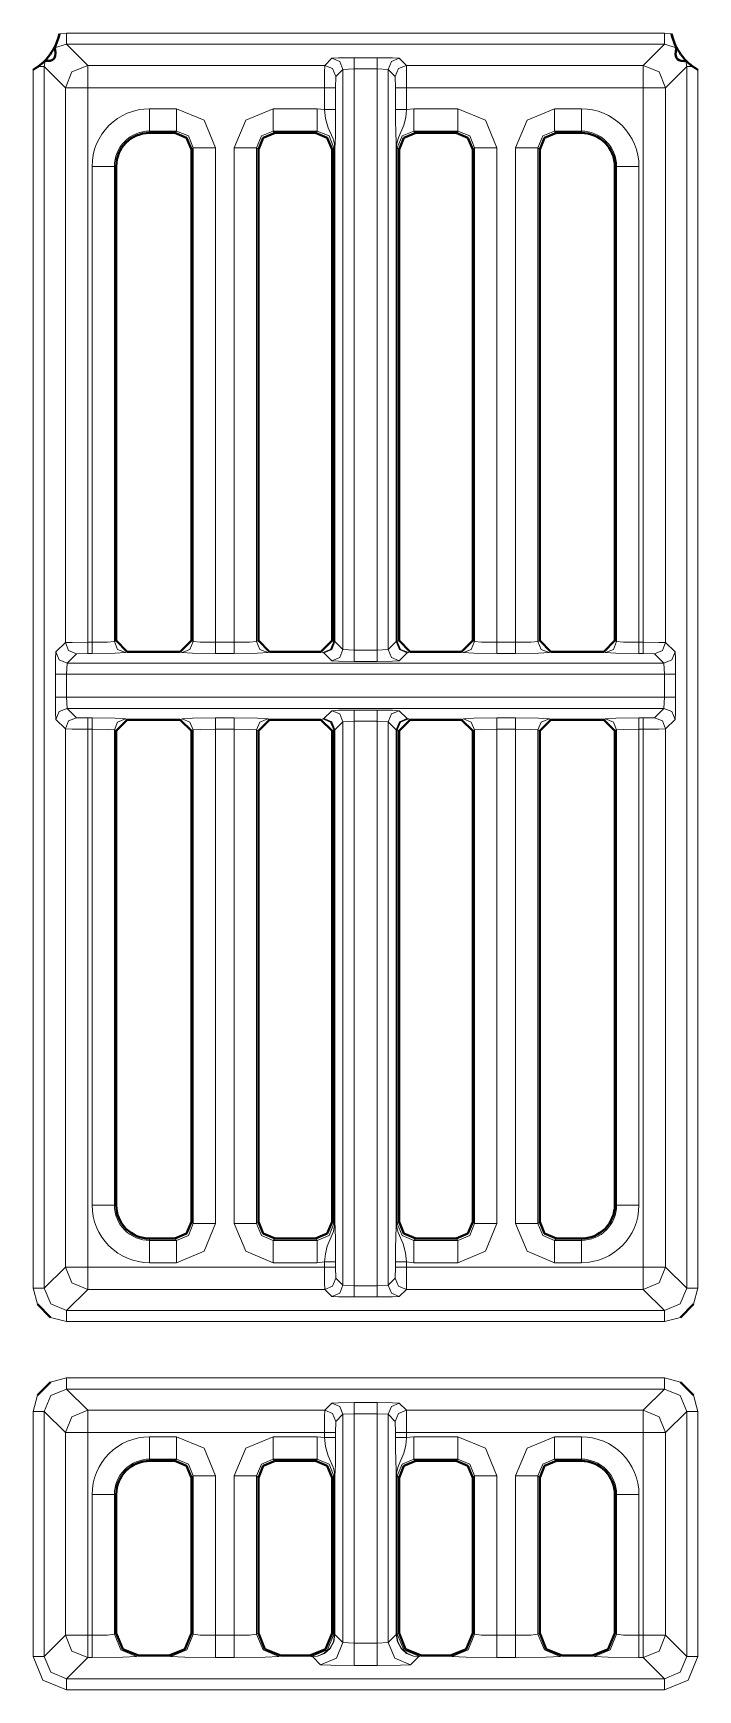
# Model space of a CAD drawing. Header units: millimetres. Extents: x 0 to 2941, y -405 to 1422.
# Drawn here: x 484.1 to 513.9, y 1128.5 to 1202.7 of the extents above; entities that cross this region are included whole.
import ezdxf

# ---------------------------------------------------------------- set-up
doc = ezdxf.new("R2010")
doc.units = ezdxf.units.MM
doc.layers.add('FINE', color=9, linetype='Continuous')
doc.layers.add('OUTLINE', color=7, linetype='Continuous')

msp = doc.modelspace()

# ---------------------------------------------------------------- linework, layer by layer
at = {"layer": 'FINE', "lineweight": 9}
for p, q in [((485.256, 1202.642), (485.579, 1202.678)), ((485.579, 1202.678), (512.354, 1202.678)), ((512.354, 1202.678), (512.677, 1202.642)), ((485.579, 1202.178), (485.04, 1202.02)), ((512.354, 1202.178), (485.579, 1202.178)), ((485.579, 1202.178), (486.523, 1201.234)), ((511.41, 1201.234), (512.354, 1202.178)), ((512.893, 1202.02), (512.354, 1202.178)), ((484.613, 1201.433), (484.579, 1201.178)), ((485.523, 1200.234), (484.579, 1201.178)), ((497.957, 1201.049), (497.642, 1200.734)), ((498.457, 1201.075), (497.957, 1201.049)), ((498.457, 1201.575), (499.483, 1201.575)), ((498.457, 1201.075), (498.457, 1175.032)), ((499.483, 1201.075), (498.457, 1201.075)), ((499.483, 1175.032), (499.483, 1201.075)), ((499.982, 1201.049), (499.483, 1201.075)), ((499.982, 1201.049), (499.982, 1175.058)), ((500.298, 1200.734), (499.982, 1201.049)), ((500.482, 1201.549), (500.797, 1201.234)), ((500.797, 1201.234), (511.41, 1201.234)), ((513.354, 1201.178), (513.321, 1201.433)), ((513.853, 1201.033), (513.853, 1146.453)), ((485.523, 1175.373), (485.523, 1200.234)), ((497.642, 1200.734), (497.629, 1200.234)), ((497.629, 1200.234), (497.629, 1199.258)), ((500.31, 1200.234), (500.298, 1200.734)), ((500.31, 1199.258), (500.31, 1200.234)), ((500.81, 1200.234), (500.81, 1199.258)), ((512.41, 1200.234), (512.41, 1175.373)), ((489.299, 1199.288), (490.502, 1199.288)), ((494.837, 1199.288), (496.802, 1199.288)), ((496.802, 1199.288), (497.129, 1199.258)), ((500.81, 1199.258), (501.137, 1199.288)), ((501.137, 1199.288), (503.102, 1199.288)), ((507.437, 1199.288), (508.635, 1199.288)), ((489.299, 1198.29), (489.299, 1198.208)), ((490.502, 1198.29), (489.299, 1198.29)), ((490.421, 1198.208), (490.502, 1198.29)), ((494.837, 1198.29), (494.919, 1198.208)), ((508.635, 1198.29), (507.437, 1198.29)), ((507.437, 1198.29), (507.519, 1198.208)), ((508.635, 1198.208), (508.635, 1198.29)), ((491.251, 1197.541), (491.17, 1197.459)), ((491.251, 1175.423), (491.251, 1197.541)), ((492.25, 1197.541), (492.25, 1175.386)), ((494.17, 1197.459), (494.088, 1197.541)), ((497.551, 1197.541), (497.47, 1197.459)), ((497.551, 1175.423), (497.551, 1197.541)), ((497.583, 1175.415), (497.583, 1197.541)), ((497.6, 1197.541), (497.6, 1175.415)), ((500.34, 1175.415), (500.34, 1197.541)), ((500.47, 1197.459), (500.388, 1197.541)), ((503.851, 1197.541), (503.77, 1197.459)), ((503.851, 1175.423), (503.851, 1197.541)), ((504.85, 1197.541), (504.85, 1175.386)), ((505.69, 1175.386), (505.69, 1197.541)), ((506.77, 1197.459), (506.688, 1197.541)), ((487.717, 1196.709), (487.717, 1175.423)), ((487.799, 1196.709), (487.717, 1196.709)), ((510.216, 1196.709), (510.135, 1196.709)), ((510.216, 1175.423), (510.216, 1196.709)), ((485.103, 1174.953), (485.523, 1175.373)), ((487.717, 1175.423), (487.799, 1175.464)), ((491.17, 1175.464), (491.251, 1175.423)), ((497.47, 1175.464), (497.551, 1175.423)), ((497.551, 1175.423), (497.583, 1175.415)), ((497.957, 1175.058), (498.457, 1175.032)), ((498.457, 1175.032), (499.483, 1175.032)), ((499.483, 1175.032), (499.982, 1175.058)), ((499.982, 1175.058), (500.34, 1175.415)), ((503.77, 1175.464), (503.851, 1175.423)), ((504.85, 1175.386), (505.69, 1175.386)), ((510.135, 1175.464), (510.216, 1175.423)), ((512.41, 1175.373), (512.83, 1174.953)), ((485.603, 1174.453), (485.578, 1173.953)), ((486.523, 1174.886), (486.023, 1174.873)), ((486.719, 1174.886), (486.523, 1174.886)), ((488.298, 1174.964), (488.216, 1174.923)), ((490.752, 1174.923), (490.67, 1174.964)), ((493.09, 1174.886), (492.25, 1174.886)), ((494.67, 1174.964), (494.588, 1174.923)), ((497.052, 1174.923), (496.97, 1174.964)), ((497.1, 1174.915), (497.052, 1174.923)), ((497.457, 1174.558), (497.1, 1174.915)), ((499.483, 1174.532), (498.457, 1174.532)), ((500.839, 1174.915), (500.482, 1174.558)), ((500.888, 1174.923), (500.839, 1174.915)), ((500.97, 1174.964), (500.888, 1174.923)), ((503.352, 1174.923), (503.27, 1174.964)), ((505.69, 1174.886), (504.85, 1174.886)), ((507.27, 1174.964), (507.187, 1174.923)), ((509.717, 1174.923), (509.635, 1174.964)), ((511.41, 1174.886), (511.215, 1174.886)), ((511.91, 1174.873), (511.41, 1174.886)), ((512.33, 1174.453), (511.91, 1174.873)), ((512.356, 1173.953), (512.33, 1174.453)), ((485.078, 1172.928), (485.078, 1173.953)), ((512.356, 1173.953), (485.578, 1173.953)), ((485.578, 1173.953), (485.578, 1172.928)), ((512.855, 1173.953), (512.855, 1172.928)), ((485.578, 1172.928), (485.603, 1172.427)), ((512.33, 1172.427), (512.356, 1172.928)), ((485.603, 1172.427), (486.023, 1172.008)), ((486.023, 1172.008), (486.523, 1171.995)), ((497.1, 1171.966), (497.457, 1172.323)), ((498.457, 1172.348), (499.483, 1172.348)), ((500.482, 1172.323), (500.839, 1171.966)), ((511.41, 1171.995), (511.91, 1172.008)), ((486.523, 1171.995), (486.719, 1171.995)), ((486.523, 1171.495), (486.523, 1147.397)), ((488.216, 1171.958), (488.298, 1171.917)), ((493.09, 1171.495), (492.25, 1171.495)), ((492.25, 1171.495), (492.25, 1149.34)), ((493.09, 1149.34), (493.09, 1171.495)), ((494.088, 1171.458), (494.088, 1149.34)), ((494.17, 1171.417), (494.088, 1171.458)), ((494.588, 1171.958), (494.67, 1171.917)), ((496.97, 1171.917), (497.052, 1171.958)), ((497.052, 1171.958), (497.1, 1171.966)), ((497.551, 1171.458), (497.47, 1171.417)), ((497.583, 1171.466), (497.551, 1171.458)), ((497.551, 1149.34), (497.551, 1171.458)), ((497.583, 1149.34), (497.583, 1171.466)), ((497.957, 1171.823), (497.6, 1171.466)), ((497.6, 1171.466), (497.6, 1149.34)), ((498.457, 1171.849), (497.957, 1171.823)), ((497.957, 1146.582), (497.957, 1171.823)), ((498.457, 1171.849), (498.457, 1146.556)), ((499.483, 1171.849), (498.457, 1171.849)), ((499.483, 1146.556), (499.483, 1171.849)), ((499.982, 1171.823), (499.483, 1171.849)), ((500.34, 1171.466), (499.982, 1171.823)), ((500.34, 1149.34), (500.34, 1171.466)), ((500.356, 1171.466), (500.356, 1149.34)), ((500.388, 1171.458), (500.356, 1171.466)), ((500.47, 1171.417), (500.388, 1171.458)), ((500.388, 1171.458), (500.388, 1149.34)), ((500.839, 1171.966), (500.888, 1171.958)), ((500.888, 1171.958), (500.97, 1171.917)), ((503.27, 1171.917), (503.352, 1171.958)), ((503.851, 1171.458), (503.77, 1171.417)), ((503.851, 1149.34), (503.851, 1171.458)), ((504.85, 1171.995), (505.69, 1171.995)), ((504.85, 1171.495), (504.85, 1149.34)), ((505.69, 1171.495), (504.85, 1171.495)), ((505.69, 1149.34), (505.69, 1171.495)), ((507.187, 1171.958), (507.27, 1171.917)), ((509.635, 1171.917), (509.717, 1171.958)), ((510.216, 1171.458), (510.135, 1171.417)), ((510.216, 1150.172), (510.216, 1171.458)), ((511.215, 1171.995), (511.41, 1171.995)), ((511.215, 1171.495), (511.215, 1150.172)), ((511.41, 1171.495), (511.215, 1171.495)), ((511.41, 1147.397), (511.41, 1171.495)), ((512.83, 1171.928), (512.41, 1171.508)), ((512.41, 1171.508), (512.41, 1147.397)), ((487.717, 1150.172), (487.799, 1150.172)), ((510.135, 1150.172), (510.216, 1150.172)), ((491.17, 1149.421), (491.251, 1149.34)), ((494.088, 1149.34), (494.17, 1149.421)), ((497.47, 1149.421), (497.551, 1149.34)), ((500.388, 1149.34), (500.47, 1149.421)), ((503.77, 1149.421), (503.851, 1149.34)), ((506.688, 1149.34), (506.77, 1149.421)), ((489.299, 1148.673), (489.299, 1148.591)), ((489.299, 1148.591), (490.502, 1148.591)), ((490.502, 1148.591), (490.421, 1148.673)), ((494.919, 1148.673), (494.837, 1148.591)), ((494.837, 1148.591), (496.802, 1148.591)), ((496.802, 1148.591), (496.721, 1148.673)), ((507.519, 1148.673), (507.437, 1148.591)), ((507.437, 1148.591), (508.635, 1148.591)), ((508.635, 1148.591), (508.635, 1148.673)), ((490.502, 1147.592), (489.299, 1147.592)), ((496.802, 1147.592), (494.837, 1147.592)), ((497.129, 1147.623), (496.802, 1147.592)), ((497.129, 1147.397), (497.129, 1147.623)), ((497.629, 1147.623), (497.629, 1147.397)), ((500.31, 1147.397), (500.31, 1147.623)), ((500.81, 1147.623), (500.81, 1147.397)), ((501.137, 1147.592), (500.81, 1147.623)), ((503.102, 1147.592), (501.137, 1147.592)), ((508.635, 1147.592), (507.437, 1147.592)), ((486.523, 1147.397), (497.129, 1147.397)), ((497.629, 1147.397), (497.642, 1146.897)), ((497.642, 1146.897), (497.957, 1146.582)), ((500.298, 1146.897), (500.31, 1147.397)), ((500.81, 1147.397), (511.41, 1147.397)), ((512.41, 1147.397), (513.354, 1146.453)), ((497.142, 1146.397), (486.523, 1146.397)), ((497.457, 1146.082), (497.142, 1146.397)), ((497.957, 1146.582), (498.457, 1146.556)), ((498.457, 1146.556), (499.483, 1146.556)), ((499.483, 1146.556), (499.982, 1146.582)), ((500.797, 1146.397), (500.482, 1146.082)), ((511.41, 1146.397), (500.797, 1146.397)), ((513.853, 1146.453), (513.665, 1145.726)), ((485.579, 1144.954), (484.852, 1145.141)), ((512.354, 1142.427), (513.081, 1142.239)), ((484.08, 1140.928), (484.268, 1141.655)), ((485.579, 1141.927), (486.523, 1140.984)), ((513.665, 1141.655), (513.853, 1140.928)), ((484.08, 1129.953), (484.08, 1140.928)), ((484.579, 1140.928), (484.579, 1129.953)), ((485.523, 1139.984), (484.579, 1140.928)), ((486.523, 1140.984), (497.142, 1140.984)), ((497.142, 1140.984), (497.457, 1141.299)), ((498.457, 1141.324), (499.483, 1141.324)), ((500.482, 1141.299), (500.797, 1140.984)), ((500.797, 1140.984), (511.41, 1140.984)), ((513.354, 1140.928), (512.41, 1139.984)), ((513.354, 1129.953), (513.354, 1140.928)), ((497.642, 1140.484), (497.629, 1139.984)), ((497.957, 1140.799), (497.642, 1140.484)), ((498.457, 1140.825), (497.957, 1140.799)), ((498.457, 1140.825), (498.457, 1130.543)), ((499.483, 1140.825), (498.457, 1140.825)), ((499.483, 1130.543), (499.483, 1140.825)), ((499.982, 1140.799), (499.483, 1140.825)), ((500.298, 1140.484), (499.982, 1140.799)), ((500.31, 1139.984), (500.298, 1140.484)), ((485.523, 1130.897), (485.523, 1139.984)), ((497.129, 1139.984), (486.523, 1139.984)), ((486.523, 1139.984), (486.523, 1130.897)), ((489.299, 1139.788), (490.502, 1139.788)), ((494.837, 1139.788), (496.802, 1139.788)), ((496.802, 1139.788), (497.129, 1139.758)), ((497.129, 1139.758), (497.129, 1139.984)), ((497.629, 1139.984), (497.629, 1139.758)), ((500.31, 1139.758), (500.31, 1139.984)), ((501.137, 1139.788), (503.102, 1139.788)), ((507.437, 1139.788), (508.635, 1139.788)), ((512.41, 1139.984), (512.41, 1130.897)), ((494.837, 1138.79), (494.919, 1138.708)), ((496.802, 1138.79), (494.837, 1138.79)), ((496.721, 1138.708), (496.802, 1138.79)), ((501.137, 1138.79), (501.219, 1138.708)), ((503.102, 1138.79), (501.137, 1138.79)), ((503.021, 1138.708), (503.102, 1138.79)), ((507.437, 1138.79), (507.519, 1138.708)), ((491.251, 1138.041), (491.17, 1137.96)), ((494.088, 1138.041), (494.088, 1130.946)), ((494.17, 1137.96), (494.088, 1138.041)), ((497.551, 1138.041), (497.47, 1137.96)), ((497.551, 1130.946), (497.551, 1138.041)), ((497.583, 1130.939), (497.583, 1138.041)), ((500.47, 1137.96), (500.388, 1138.041)), ((500.388, 1138.041), (500.388, 1130.946)), ((503.851, 1138.041), (503.77, 1137.96)), ((503.851, 1130.946), (503.851, 1138.041)), ((504.85, 1138.041), (504.85, 1130.897)), ((505.69, 1130.897), (505.69, 1138.041)), ((506.688, 1138.041), (506.688, 1130.946)), ((506.77, 1137.96), (506.688, 1138.041)), ((486.719, 1130.897), (486.719, 1137.208)), ((487.799, 1137.208), (487.717, 1137.208)), ((510.216, 1137.208), (510.135, 1137.208)), ((510.216, 1130.946), (510.216, 1137.208)), ((511.215, 1137.208), (511.215, 1130.897)), ((484.579, 1129.953), (485.523, 1130.897)), ((486.523, 1130.897), (486.719, 1130.897)), ((494.088, 1130.946), (494.17, 1130.987)), ((497.47, 1130.987), (497.551, 1130.946)), ((497.551, 1130.946), (497.583, 1130.935)), ((497.583, 1130.935), (497.583, 1130.939)), ((497.6, 1130.939), (497.6, 1130.932)), ((497.957, 1130.581), (498.457, 1130.543)), ((498.457, 1130.543), (499.483, 1130.543)), ((499.483, 1130.543), (499.982, 1130.581)), ((500.34, 1130.939), (500.34, 1130.932)), ((500.356, 1130.935), (500.388, 1130.946)), ((500.388, 1130.946), (500.47, 1130.987)), ((503.77, 1130.987), (503.851, 1130.946)), ((504.85, 1130.897), (505.69, 1130.897)), ((506.688, 1130.946), (506.77, 1130.987)), ((510.135, 1130.987), (510.216, 1130.946)), ((511.215, 1130.897), (511.41, 1130.897)), ((512.41, 1130.897), (513.354, 1129.953)), ((486.719, 1129.897), (486.523, 1129.897)), ((488.799, 1129.988), (488.716, 1129.947)), ((490.252, 1129.947), (490.17, 1129.988)), ((493.09, 1129.897), (492.25, 1129.897)), ((495.17, 1129.988), (495.087, 1129.947)), ((496.552, 1129.947), (496.47, 1129.988)), ((496.601, 1129.937), (496.552, 1129.947)), ((496.957, 1129.582), (496.601, 1129.937)), ((501.338, 1129.937), (500.982, 1129.582)), ((501.387, 1129.947), (501.338, 1129.937)), ((501.47, 1129.988), (501.387, 1129.947)), ((502.852, 1129.947), (502.77, 1129.988)), ((505.69, 1129.897), (504.85, 1129.897)), ((507.77, 1129.988), (507.687, 1129.947)), ((512.354, 1128.953), (511.41, 1129.897)), ((499.483, 1129.543), (498.457, 1129.543))]:
    msp.add_line(p, q, dxfattribs=at)
for points in [[(485.579, 1202.178), (485.579, 1202.329), (485.579, 1202.678)], [(512.354, 1202.178), (512.354, 1202.329), (512.354, 1202.678)], [(484.268, 1145.726), (484.08, 1146.453), (484.08, 1201.033)], [(484.579, 1201.178), (484.501, 1201.178), (484.302, 1201.178)], [(484.579, 1201.178), (484.579, 1146.453), (485.523, 1147.397), (485.523, 1171.508), (485.103, 1171.928)], [(485.523, 1200.234), (485.816, 1200.941), (486.523, 1201.234)], [(486.523, 1201.234), (497.142, 1201.234), (497.457, 1201.549)], [(486.523, 1201.234), (486.523, 1200.932), (486.523, 1200.234)], [(497.129, 1200.234), (497.133, 1200.932), (497.142, 1201.234)], [(497.642, 1200.734), (497.495, 1201.087), (497.142, 1201.234)], [(497.457, 1201.549), (497.759, 1201.567), (498.457, 1201.575)], [(497.957, 1201.049), (497.81, 1201.403), (497.457, 1201.549)], [(497.6, 1175.415), (497.957, 1175.058), (497.957, 1201.049)], [(498.457, 1201.075), (498.457, 1201.424), (498.457, 1201.575)], [(499.483, 1201.075), (499.483, 1201.424), (499.483, 1201.575)], [(499.483, 1201.575), (500.18, 1201.567), (500.482, 1201.549)], [(499.982, 1201.049), (500.129, 1201.403), (500.482, 1201.549)], [(500.298, 1200.734), (500.444, 1201.087), (500.797, 1201.234)], [(500.797, 1201.234), (500.806, 1200.932), (500.81, 1200.234)], [(511.41, 1201.234), (512.117, 1200.941), (512.41, 1200.234)], [(511.41, 1201.234), (511.41, 1200.932), (511.41, 1200.234)], [(513.354, 1146.453), (513.354, 1201.178), (512.41, 1200.234)], [(513.631, 1201.178), (513.432, 1201.178), (513.354, 1201.178)], [(485.523, 1200.234), (485.825, 1200.234), (486.523, 1200.234)], [(497.129, 1199.258), (497.129, 1200.234), (486.523, 1200.234), (486.523, 1175.386)], [(497.629, 1200.234), (497.478, 1200.234), (497.129, 1200.234)], [(500.31, 1200.234), (500.461, 1200.234), (500.81, 1200.234)], [(511.41, 1175.386), (511.41, 1200.234), (500.81, 1200.234)], [(511.41, 1200.234), (512.108, 1200.234), (512.41, 1200.234)], [(489.299, 1199.288), (489.299, 1198.6), (489.299, 1198.29)], [(490.502, 1199.288), (490.502, 1198.6), (490.502, 1198.29)], [(490.502, 1199.288), (491.738, 1198.777), (492.25, 1197.541)], [(493.09, 1197.541), (493.601, 1198.777), (494.837, 1199.288)], [(494.837, 1198.29), (494.837, 1198.6), (494.837, 1199.288)], [(496.802, 1198.29), (496.802, 1198.6), (496.802, 1199.288)], [(497.629, 1199.258), (497.478, 1199.258), (497.129, 1199.258)], [(497.583, 1197.541), (497.581, 1197.611), (497.572, 1197.698), (497.512, 1197.938), (497.29, 1198.437), (497.179, 1198.851), (497.129, 1199.258)], [(497.629, 1199.258), (497.626, 1198.666), (497.616, 1198.118), (497.604, 1197.71), (497.6, 1197.602), (497.6, 1197.568), (497.6, 1197.541)], [(500.31, 1199.258), (500.461, 1199.258), (500.81, 1199.258)], [(500.34, 1197.541), (500.34, 1197.553), (500.339, 1197.58), (500.338, 1197.64), (500.336, 1197.689), (500.334, 1197.763), (500.32, 1198.257), (500.313, 1198.728), (500.31, 1199.258)], [(500.81, 1199.258), (500.767, 1198.894), (500.689, 1198.551), (500.465, 1198.033), (500.413, 1197.896), (500.384, 1197.789), (500.361, 1197.644), (500.357, 1197.573), (500.356, 1197.541)], [(501.137, 1198.29), (501.137, 1198.6), (501.137, 1199.288)], [(503.102, 1198.29), (503.102, 1198.6), (503.102, 1199.288)], [(503.102, 1199.288), (504.338, 1198.777), (504.85, 1197.541)], [(505.69, 1197.541), (506.201, 1198.777), (507.437, 1199.288)], [(507.437, 1198.29), (507.437, 1198.6), (507.437, 1199.288)], [(508.635, 1198.29), (508.635, 1198.6), (508.635, 1199.288)], [(491.251, 1197.541), (491.033, 1198.072), (490.502, 1198.29)], [(494.837, 1198.29), (494.306, 1198.072), (494.088, 1197.541)], [(496.721, 1198.208), (496.802, 1198.29), (494.837, 1198.29)], [(497.551, 1197.541), (497.333, 1198.072), (496.802, 1198.29)], [(501.137, 1198.29), (500.606, 1198.072), (500.388, 1197.541)], [(503.021, 1198.208), (503.102, 1198.29), (501.137, 1198.29), (501.219, 1198.208)], [(503.851, 1197.541), (503.633, 1198.072), (503.102, 1198.29)], [(507.437, 1198.29), (506.906, 1198.072), (506.688, 1197.541)], [(492.25, 1197.541), (491.561, 1197.541), (491.251, 1197.541)], [(492.25, 1175.386), (493.09, 1175.386), (493.09, 1197.541)], [(493.09, 1197.541), (493.778, 1197.541), (494.088, 1197.541)], [(494.088, 1197.541), (494.088, 1175.423), (494.17, 1175.464)], [(497.551, 1197.541), (497.562, 1197.541), (497.583, 1197.541)], [(497.6, 1197.541), (497.595, 1197.541), (497.583, 1197.541)], [(500.34, 1197.541), (500.344, 1197.541), (500.356, 1197.541)], [(500.356, 1197.541), (500.356, 1175.415), (500.388, 1175.423)], [(500.356, 1197.541), (500.377, 1197.541), (500.388, 1197.541)], [(500.388, 1197.541), (500.388, 1175.423), (500.47, 1175.464)], [(503.851, 1197.541), (504.161, 1197.541), (504.85, 1197.541)], [(506.688, 1197.541), (506.378, 1197.541), (505.69, 1197.541)], [(506.688, 1197.541), (506.688, 1175.423), (506.77, 1175.464)], [(486.523, 1175.386), (486.719, 1175.386), (486.719, 1196.709)], [(487.717, 1196.709), (487.407, 1196.709), (486.719, 1196.709)], [(511.215, 1196.709), (510.526, 1196.709), (510.216, 1196.709)], [(511.215, 1196.709), (511.215, 1175.386), (511.41, 1175.386)], [(485.523, 1175.373), (485.825, 1175.382), (486.523, 1175.386)], [(486.023, 1174.873), (485.67, 1175.02), (485.523, 1175.373)], [(486.523, 1174.886), (486.523, 1175.037), (486.523, 1175.386)], [(486.719, 1175.386), (487.407, 1175.397), (487.717, 1175.423)], [(486.719, 1174.886), (486.719, 1175.037), (486.719, 1175.386)], [(488.216, 1174.923), (487.864, 1175.07), (487.717, 1175.423)], [(491.251, 1175.423), (491.104, 1175.07), (490.752, 1174.923)], [(491.251, 1175.423), (491.561, 1175.397), (492.25, 1175.386)], [(492.25, 1175.386), (492.25, 1175.037), (492.25, 1174.886)], [(493.09, 1175.386), (493.778, 1175.397), (494.088, 1175.423)], [(493.09, 1175.386), (493.09, 1175.037), (493.09, 1174.886)], [(494.588, 1174.923), (494.235, 1175.07), (494.088, 1175.423)], [(497.052, 1174.923), (497.405, 1175.07), (497.551, 1175.423)], [(497.1, 1174.915), (497.453, 1175.062), (497.6, 1175.415)], [(497.1, 1174.915), (497.44, 1175.063), (497.583, 1175.415)], [(497.457, 1174.558), (497.81, 1174.704), (497.957, 1175.058)], [(497.583, 1175.415), (497.595, 1175.415), (497.6, 1175.415)], [(498.457, 1174.532), (498.457, 1174.683), (498.457, 1175.032)], [(499.483, 1174.532), (499.483, 1174.683), (499.483, 1175.032)], [(500.482, 1174.558), (500.129, 1174.704), (499.982, 1175.058)], [(500.839, 1174.915), (500.486, 1175.062), (500.34, 1175.415)], [(500.34, 1175.415), (500.344, 1175.415), (500.356, 1175.415)], [(500.839, 1174.915), (500.499, 1175.063), (500.356, 1175.415)], [(500.888, 1174.923), (500.535, 1175.07), (500.388, 1175.423)], [(503.352, 1174.923), (503.704, 1175.07), (503.851, 1175.423)], [(503.851, 1175.423), (504.161, 1175.397), (504.85, 1175.386)], [(504.85, 1174.886), (504.85, 1175.037), (504.85, 1175.386)], [(505.69, 1175.386), (506.378, 1175.397), (506.688, 1175.423)], [(505.69, 1174.886), (505.69, 1175.037), (505.69, 1175.386)], [(507.187, 1174.923), (506.835, 1175.07), (506.688, 1175.423)], [(510.216, 1175.423), (510.07, 1175.07), (509.717, 1174.923)], [(510.216, 1175.423), (510.526, 1175.397), (511.215, 1175.386)], [(511.215, 1175.386), (511.215, 1175.037), (511.215, 1174.886)], [(511.41, 1174.886), (511.41, 1175.037), (511.41, 1175.386)], [(511.41, 1175.386), (512.108, 1175.382), (512.41, 1175.373)], [(511.91, 1174.873), (512.263, 1175.02), (512.41, 1175.373)], [(485.078, 1173.953), (485.085, 1174.651), (485.103, 1174.953)], [(485.603, 1174.453), (485.25, 1174.6), (485.103, 1174.953)], [(486.023, 1174.873), (485.603, 1174.453), (512.33, 1174.453)], [(488.216, 1174.923), (487.751, 1174.897), (486.719, 1174.886)], [(492.25, 1174.886), (491.217, 1174.897), (490.752, 1174.923)], [(494.588, 1174.923), (494.122, 1174.897), (493.09, 1174.886)], [(498.457, 1174.532), (497.759, 1174.54), (497.457, 1174.558)], [(500.482, 1174.558), (500.18, 1174.54), (499.483, 1174.532)], [(504.85, 1174.886), (503.817, 1174.897), (503.352, 1174.923)], [(507.187, 1174.923), (506.722, 1174.897), (505.69, 1174.886)], [(511.215, 1174.886), (510.182, 1174.897), (509.717, 1174.923)], [(512.33, 1174.453), (512.683, 1174.6), (512.83, 1174.953)], [(512.83, 1174.953), (512.848, 1174.651), (512.855, 1173.953)], [(485.578, 1173.953), (485.229, 1173.953), (485.078, 1173.953)], [(485.578, 1172.928), (512.356, 1172.928), (512.356, 1173.953)], [(512.356, 1173.953), (512.704, 1173.953), (512.855, 1173.953)], [(485.578, 1172.928), (485.229, 1172.928), (485.078, 1172.928)], [(485.103, 1171.928), (485.085, 1172.23), (485.078, 1172.928)], [(512.356, 1172.928), (512.704, 1172.928), (512.855, 1172.928)], [(512.855, 1172.928), (512.848, 1172.23), (512.83, 1171.928)], [(485.603, 1172.427), (485.25, 1172.281), (485.103, 1171.928)], [(486.023, 1172.008), (485.67, 1171.861), (485.523, 1171.508)], [(511.91, 1172.008), (512.33, 1172.427), (485.603, 1172.427)], [(497.457, 1172.323), (497.759, 1172.341), (498.457, 1172.348)], [(497.957, 1171.823), (497.81, 1172.177), (497.457, 1172.323)], [(498.457, 1171.849), (498.457, 1172.198), (498.457, 1172.348)], [(499.483, 1171.849), (499.483, 1172.198), (499.483, 1172.348)], [(499.483, 1172.348), (500.18, 1172.341), (500.482, 1172.323)], [(499.982, 1171.823), (500.129, 1172.177), (500.482, 1172.323)], [(511.91, 1172.008), (512.263, 1171.861), (512.41, 1171.508)], [(512.33, 1172.427), (512.683, 1172.281), (512.83, 1171.928)], [(486.523, 1171.495), (485.825, 1171.499), (485.523, 1171.508)], [(486.523, 1171.995), (486.523, 1171.844), (486.523, 1171.495)], [(486.719, 1150.172), (486.719, 1171.495), (486.523, 1171.495)], [(486.719, 1171.995), (486.719, 1171.844), (486.719, 1171.495)], [(486.719, 1171.995), (487.751, 1171.984), (488.216, 1171.958)], [(487.717, 1171.458), (487.407, 1171.484), (486.719, 1171.495)], [(488.216, 1171.958), (487.864, 1171.811), (487.717, 1171.458)], [(487.799, 1171.417), (487.717, 1171.458), (487.717, 1150.172)], [(490.67, 1171.917), (490.752, 1171.958), (491.217, 1171.984), (492.25, 1171.995), (493.09, 1171.995)], [(490.752, 1171.958), (491.104, 1171.811), (491.251, 1171.458)], [(491.251, 1149.34), (491.251, 1171.458), (491.17, 1171.417)], [(492.25, 1171.495), (491.561, 1171.484), (491.251, 1171.458)], [(492.25, 1171.495), (492.25, 1171.844), (492.25, 1171.995)], [(493.09, 1171.495), (493.09, 1171.844), (493.09, 1171.995)], [(493.09, 1171.995), (494.122, 1171.984), (494.588, 1171.958)], [(494.088, 1171.458), (493.778, 1171.484), (493.09, 1171.495)], [(494.088, 1171.458), (494.235, 1171.811), (494.588, 1171.958)], [(497.551, 1171.458), (497.405, 1171.811), (497.052, 1171.958)], [(497.6, 1171.466), (497.453, 1171.819), (497.1, 1171.966)], [(497.583, 1171.466), (497.44, 1171.818), (497.1, 1171.966)], [(497.6, 1171.466), (497.595, 1171.466), (497.583, 1171.466)], [(499.982, 1171.823), (499.982, 1146.582), (500.298, 1146.897)], [(500.34, 1171.466), (500.486, 1171.819), (500.839, 1171.966)], [(500.356, 1171.466), (500.344, 1171.466), (500.34, 1171.466)], [(500.356, 1171.466), (500.499, 1171.818), (500.839, 1171.966)], [(500.388, 1171.458), (500.535, 1171.811), (500.888, 1171.958)], [(503.352, 1171.958), (503.817, 1171.984), (504.85, 1171.995)], [(503.851, 1171.458), (503.704, 1171.811), (503.352, 1171.958)], [(504.85, 1171.495), (504.161, 1171.484), (503.851, 1171.458)], [(504.85, 1171.495), (504.85, 1171.844), (504.85, 1171.995)], [(505.69, 1171.495), (505.69, 1171.844), (505.69, 1171.995)], [(505.69, 1171.995), (506.722, 1171.984), (507.187, 1171.958)], [(506.688, 1171.458), (506.378, 1171.484), (505.69, 1171.495)], [(506.688, 1171.458), (506.835, 1171.811), (507.187, 1171.958)], [(506.77, 1171.417), (506.688, 1171.458), (506.688, 1149.34)], [(509.717, 1171.958), (510.182, 1171.984), (511.215, 1171.995)], [(509.717, 1171.958), (510.07, 1171.811), (510.216, 1171.458)], [(511.215, 1171.495), (510.526, 1171.484), (510.216, 1171.458)], [(511.215, 1171.995), (511.215, 1171.844), (511.215, 1171.495)], [(511.41, 1171.995), (511.41, 1171.844), (511.41, 1171.495)], [(512.41, 1171.508), (512.108, 1171.499), (511.41, 1171.495)], [(487.717, 1150.172), (487.407, 1150.172), (486.719, 1150.172)], [(511.215, 1150.172), (510.526, 1150.172), (510.216, 1150.172)], [(490.502, 1148.591), (491.033, 1148.809), (491.251, 1149.34)], [(492.25, 1149.34), (491.738, 1148.104), (490.502, 1147.592)], [(492.25, 1149.34), (491.561, 1149.34), (491.251, 1149.34)], [(493.09, 1149.34), (493.778, 1149.34), (494.088, 1149.34)], [(494.837, 1147.592), (493.601, 1148.104), (493.09, 1149.34)], [(494.088, 1149.34), (494.306, 1148.809), (494.837, 1148.591)], [(496.802, 1148.591), (497.333, 1148.809), (497.551, 1149.34)], [(497.129, 1147.623), (497.172, 1147.987), (497.25, 1148.33), (497.475, 1148.848), (497.526, 1148.985), (497.555, 1149.091), (497.578, 1149.237), (497.583, 1149.307), (497.583, 1149.34)], [(497.551, 1149.34), (497.562, 1149.34), (497.583, 1149.34)], [(497.583, 1149.34), (497.595, 1149.34), (497.6, 1149.34)], [(497.6, 1149.34), (497.6, 1149.328), (497.6, 1149.3), (497.601, 1149.241), (497.603, 1149.192), (497.605, 1149.118), (497.62, 1148.624), (497.627, 1148.153), (497.629, 1147.623)], [(500.31, 1147.623), (500.313, 1148.215), (500.323, 1148.763), (500.336, 1149.171), (500.339, 1149.279), (500.339, 1149.313), (500.34, 1149.34)], [(500.356, 1149.34), (500.344, 1149.34), (500.34, 1149.34)], [(500.356, 1149.34), (500.377, 1149.34), (500.388, 1149.34)], [(500.356, 1149.34), (500.358, 1149.27), (500.367, 1149.183), (500.427, 1148.943), (500.649, 1148.443), (500.76, 1148.03), (500.81, 1147.623)], [(500.388, 1149.34), (500.606, 1148.809), (501.137, 1148.591)], [(503.102, 1148.591), (503.633, 1148.809), (503.851, 1149.34)], [(504.85, 1149.34), (504.338, 1148.104), (503.102, 1147.592)], [(503.851, 1149.34), (504.161, 1149.34), (504.85, 1149.34)], [(506.688, 1149.34), (506.378, 1149.34), (505.69, 1149.34)], [(507.437, 1147.592), (506.201, 1148.104), (505.69, 1149.34)], [(506.688, 1149.34), (506.906, 1148.809), (507.437, 1148.591)], [(489.299, 1148.591), (489.299, 1148.281), (489.299, 1147.592)], [(490.502, 1148.591), (490.502, 1148.281), (490.502, 1147.592)], [(494.837, 1147.592), (494.837, 1148.281), (494.837, 1148.591)], [(496.802, 1147.592), (496.802, 1148.281), (496.802, 1148.591)], [(501.219, 1148.673), (501.137, 1148.591), (503.102, 1148.591), (503.021, 1148.673)], [(501.137, 1147.592), (501.137, 1148.281), (501.137, 1148.591)], [(503.102, 1147.592), (503.102, 1148.281), (503.102, 1148.591)], [(507.437, 1147.592), (507.437, 1148.281), (507.437, 1148.591)], [(508.635, 1147.592), (508.635, 1148.281), (508.635, 1148.591)], [(497.129, 1147.623), (497.478, 1147.623), (497.629, 1147.623)], [(500.81, 1147.623), (500.461, 1147.623), (500.31, 1147.623)], [(485.523, 1147.397), (485.825, 1147.397), (486.523, 1147.397), (486.523, 1146.699), (486.523, 1146.397)], [(486.523, 1146.397), (485.816, 1146.69), (485.523, 1147.397)], [(497.129, 1147.397), (497.478, 1147.397), (497.629, 1147.397)], [(497.142, 1146.397), (497.133, 1146.699), (497.129, 1147.397)], [(497.142, 1146.397), (497.495, 1146.544), (497.642, 1146.897)], [(500.797, 1146.397), (500.444, 1146.544), (500.298, 1146.897)], [(500.81, 1147.397), (500.461, 1147.397), (500.31, 1147.397)], [(500.81, 1147.397), (500.806, 1146.699), (500.797, 1146.397)], [(511.41, 1147.397), (512.108, 1147.397), (512.41, 1147.397)], [(512.41, 1147.397), (512.117, 1146.69), (511.41, 1146.397)], [(511.41, 1147.397), (511.41, 1146.699), (511.41, 1146.397)], [(484.579, 1146.453), (484.429, 1146.453), (484.08, 1146.453)], [(484.579, 1146.453), (484.872, 1145.746), (485.579, 1145.453)], [(486.523, 1146.397), (485.579, 1145.453), (512.354, 1145.453), (511.41, 1146.397)], [(497.457, 1146.082), (497.81, 1146.228), (497.957, 1146.582)], [(499.483, 1146.056), (498.457, 1146.056), (497.759, 1146.064), (497.457, 1146.082)], [(498.457, 1146.056), (498.457, 1146.207), (498.457, 1146.556)], [(499.483, 1146.056), (499.483, 1146.207), (499.483, 1146.556)], [(500.482, 1146.082), (500.18, 1146.064), (499.483, 1146.056)], [(500.482, 1146.082), (500.129, 1146.228), (499.982, 1146.582)], [(512.354, 1145.453), (513.061, 1145.746), (513.354, 1146.453)], [(513.853, 1146.453), (513.504, 1146.453), (513.354, 1146.453)], [(485.579, 1144.954), (485.579, 1145.303), (485.579, 1145.453)], [(512.354, 1144.954), (512.354, 1145.303), (512.354, 1145.453)], [(513.081, 1145.141), (512.354, 1144.954), (485.579, 1144.954)], [(484.852, 1142.239), (485.579, 1142.427), (512.354, 1142.427)], [(485.579, 1142.427), (485.579, 1142.078), (485.579, 1141.927)], [(512.354, 1142.427), (512.354, 1142.078), (512.354, 1141.927)], [(485.579, 1141.927), (484.872, 1141.635), (484.579, 1140.928)], [(511.41, 1140.984), (512.354, 1141.927), (485.579, 1141.927)], [(513.354, 1140.928), (513.061, 1141.635), (512.354, 1141.927)], [(484.579, 1140.928), (484.429, 1140.928), (484.08, 1140.928)], [(485.523, 1139.984), (485.816, 1140.691), (486.523, 1140.984)], [(513.853, 1140.928), (513.853, 1129.953), (513.414, 1128.893), (512.354, 1128.453), (485.579, 1128.453)], [(486.523, 1140.984), (486.523, 1140.682), (486.523, 1139.984)], [(497.129, 1139.984), (497.133, 1140.682), (497.142, 1140.984)], [(497.642, 1140.484), (497.495, 1140.837), (497.142, 1140.984)], [(497.457, 1141.299), (497.759, 1141.317), (498.457, 1141.324)], [(497.957, 1140.799), (497.81, 1141.152), (497.457, 1141.299)], [(498.457, 1141.324), (498.457, 1141.174), (498.457, 1140.825)], [(499.483, 1141.324), (499.483, 1141.174), (499.483, 1140.825)], [(499.483, 1141.324), (500.18, 1141.317), (500.482, 1141.299)], [(500.482, 1141.299), (500.129, 1141.152), (499.982, 1140.799)], [(500.797, 1140.984), (500.444, 1140.837), (500.298, 1140.484)], [(500.797, 1140.984), (500.806, 1140.682), (500.81, 1139.984)], [(511.41, 1140.984), (512.117, 1140.691), (512.41, 1139.984)], [(511.41, 1140.984), (511.41, 1140.682), (511.41, 1139.984)], [(513.853, 1140.928), (513.504, 1140.928), (513.354, 1140.928)], [(497.6, 1138.041), (497.6, 1130.939), (497.957, 1130.581), (497.957, 1140.799)], [(499.982, 1140.799), (499.982, 1130.581), (500.34, 1130.939), (500.34, 1138.041)], [(485.523, 1139.984), (485.825, 1139.984), (486.523, 1139.984)], [(489.299, 1139.788), (489.299, 1139.1), (489.299, 1138.79)], [(490.502, 1139.788), (490.502, 1139.1), (490.502, 1138.79)], [(490.502, 1139.788), (491.738, 1139.277), (492.25, 1138.041)], [(493.09, 1138.041), (493.601, 1139.277), (494.837, 1139.788)], [(494.837, 1138.79), (494.837, 1139.1), (494.837, 1139.788)], [(496.802, 1138.79), (496.802, 1139.1), (496.802, 1139.788)], [(497.629, 1139.984), (497.478, 1139.984), (497.129, 1139.984)], [(497.629, 1139.758), (497.478, 1139.758), (497.129, 1139.758)], [(497.551, 1138.041), (497.562, 1138.041), (497.583, 1138.041), (497.581, 1138.111), (497.572, 1138.198), (497.512, 1138.437), (497.29, 1138.937), (497.179, 1139.351), (497.129, 1139.758)], [(497.629, 1139.758), (497.626, 1139.166), (497.616, 1138.618), (497.604, 1138.21), (497.6, 1138.102), (497.6, 1138.068), (497.6, 1138.041)], [(500.81, 1139.984), (500.461, 1139.984), (500.31, 1139.984)], [(500.81, 1139.758), (500.461, 1139.758), (500.31, 1139.758)], [(500.34, 1138.041), (500.34, 1138.054), (500.339, 1138.081), (500.338, 1138.14), (500.336, 1138.189), (500.334, 1138.263), (500.32, 1138.757), (500.313, 1139.227), (500.31, 1139.758)], [(500.81, 1139.758), (500.767, 1139.394), (500.689, 1139.051), (500.465, 1138.533), (500.413, 1138.396), (500.384, 1138.289), (500.361, 1138.144), (500.357, 1138.074), (500.356, 1138.041)], [(511.41, 1130.897), (511.41, 1139.984), (500.81, 1139.984)], [(500.81, 1139.984), (500.81, 1139.758), (501.137, 1139.788)], [(501.137, 1138.79), (501.137, 1139.1), (501.137, 1139.788)], [(503.102, 1138.79), (503.102, 1139.1), (503.102, 1139.788)], [(503.102, 1139.788), (504.338, 1139.277), (504.85, 1138.041)], [(505.69, 1138.041), (506.201, 1139.277), (507.437, 1139.788)], [(507.437, 1138.79), (507.437, 1139.1), (507.437, 1139.788)], [(508.635, 1138.79), (508.635, 1139.1), (508.635, 1139.788)], [(511.41, 1139.984), (512.108, 1139.984), (512.41, 1139.984)], [(490.421, 1138.708), (490.502, 1138.79), (489.299, 1138.79), (489.299, 1138.708)], [(491.251, 1138.041), (491.033, 1138.572), (490.502, 1138.79)], [(494.837, 1138.79), (494.306, 1138.572), (494.088, 1138.041)], [(497.551, 1138.041), (497.333, 1138.572), (496.802, 1138.79)], [(501.137, 1138.79), (500.606, 1138.572), (500.388, 1138.041)], [(503.851, 1138.041), (503.633, 1138.572), (503.102, 1138.79)], [(507.437, 1138.79), (506.906, 1138.572), (506.688, 1138.041)], [(508.635, 1138.708), (508.635, 1138.79), (507.437, 1138.79)], [(491.17, 1130.987), (491.251, 1130.946), (491.251, 1138.041)], [(491.251, 1138.041), (491.561, 1138.041), (492.25, 1138.041)], [(492.25, 1138.041), (492.25, 1130.897), (493.09, 1130.897), (493.09, 1138.041)], [(493.09, 1138.041), (493.778, 1138.041), (494.088, 1138.041)], [(497.6, 1138.041), (497.595, 1138.041), (497.583, 1138.041)], [(500.356, 1138.041), (500.344, 1138.041), (500.34, 1138.041)], [(500.356, 1138.041), (500.377, 1138.041), (500.388, 1138.041)], [(500.356, 1138.041), (500.356, 1130.939), (500.356, 1130.935)], [(503.851, 1138.041), (504.161, 1138.041), (504.85, 1138.041)], [(506.688, 1138.041), (506.378, 1138.041), (505.69, 1138.041)], [(486.719, 1137.208), (487.407, 1137.208), (487.717, 1137.208)], [(487.717, 1137.208), (487.717, 1130.946), (487.799, 1130.987)], [(510.216, 1137.208), (510.526, 1137.208), (511.215, 1137.208)], [(486.523, 1129.897), (485.816, 1130.19), (485.523, 1130.897)], [(485.523, 1130.897), (485.825, 1130.897), (486.523, 1130.897)], [(486.523, 1129.897), (486.523, 1130.199), (486.523, 1130.897)], [(486.719, 1130.897), (487.407, 1130.911), (487.717, 1130.946)], [(486.719, 1129.897), (486.719, 1130.199), (486.719, 1130.897)], [(488.716, 1129.947), (488.01, 1130.24), (487.717, 1130.946)], [(491.251, 1130.946), (490.958, 1130.24), (490.252, 1129.947)], [(491.251, 1130.946), (491.561, 1130.911), (492.25, 1130.897)], [(492.25, 1130.897), (492.25, 1130.199), (492.25, 1129.897)], [(493.09, 1130.897), (493.778, 1130.911), (494.088, 1130.946)], [(493.09, 1130.897), (493.09, 1130.199), (493.09, 1129.897)], [(494.088, 1130.946), (494.381, 1130.24), (495.087, 1129.947)], [(497.551, 1130.946), (497.258, 1130.24), (496.552, 1129.947)], [(497.583, 1130.935), (497.526, 1130.606), (497.367, 1130.314), (497.122, 1130.091), (496.817, 1129.963), (496.625, 1129.938), (496.601, 1129.937)], [(497.6, 1130.932), (497.542, 1130.603), (497.379, 1130.312), (497.13, 1130.09), (496.819, 1129.962), (496.625, 1129.938), (496.601, 1129.937)], [(497.957, 1130.581), (497.664, 1129.875), (496.957, 1129.582)], [(497.583, 1130.939), (497.595, 1130.939), (497.6, 1130.939)], [(497.583, 1130.935), (497.595, 1130.934), (497.6, 1130.932)], [(498.457, 1130.543), (498.457, 1129.845), (498.457, 1129.543)], [(499.483, 1130.543), (499.483, 1129.845), (499.483, 1129.543)], [(499.982, 1130.581), (500.275, 1129.875), (500.982, 1129.582)], [(500.34, 1130.939), (500.344, 1130.939), (500.356, 1130.939)], [(500.356, 1130.935), (500.344, 1130.934), (500.34, 1130.932), (500.397, 1130.603), (500.56, 1130.312), (500.81, 1130.09), (501.12, 1129.962), (501.314, 1129.938), (501.338, 1129.937)], [(500.356, 1130.935), (500.413, 1130.606), (500.572, 1130.314), (500.817, 1130.091), (501.123, 1129.963), (501.314, 1129.938), (501.338, 1129.937)], [(500.388, 1130.946), (500.681, 1130.24), (501.387, 1129.947)], [(503.851, 1130.946), (503.558, 1130.24), (502.852, 1129.947)], [(503.851, 1130.946), (504.161, 1130.911), (504.85, 1130.897)], [(504.85, 1130.897), (504.85, 1130.199), (504.85, 1129.897)], [(505.69, 1130.897), (506.378, 1130.911), (506.688, 1130.946)], [(505.69, 1130.897), (505.69, 1130.199), (505.69, 1129.897)], [(506.688, 1130.946), (506.981, 1130.24), (507.687, 1129.947)], [(510.216, 1130.946), (509.923, 1130.24), (509.217, 1129.947)], [(510.216, 1130.946), (510.526, 1130.911), (511.215, 1130.897)], [(511.215, 1130.897), (511.215, 1130.199), (511.215, 1129.897)], [(511.41, 1130.897), (511.41, 1130.199), (511.41, 1129.897)], [(512.41, 1130.897), (512.117, 1130.19), (511.41, 1129.897)], [(511.41, 1130.897), (512.108, 1130.897), (512.41, 1130.897)], [(484.08, 1129.953), (484.429, 1129.953), (484.579, 1129.953)], [(485.579, 1128.453), (484.519, 1128.893), (484.08, 1129.953)], [(485.579, 1128.953), (484.872, 1129.246), (484.579, 1129.953)], [(486.523, 1129.897), (485.579, 1128.953), (512.354, 1128.953)], [(488.716, 1129.947), (488.095, 1129.911), (486.719, 1129.897)], [(492.25, 1129.897), (490.873, 1129.911), (490.252, 1129.947)], [(495.087, 1129.947), (494.466, 1129.911), (493.09, 1129.897)], [(504.85, 1129.897), (503.473, 1129.911), (502.852, 1129.947)], [(507.687, 1129.947), (507.066, 1129.911), (505.69, 1129.897)], [(511.41, 1129.897), (511.215, 1129.897), (509.838, 1129.911), (509.217, 1129.947), (509.135, 1129.988)], [(513.354, 1129.953), (513.061, 1129.246), (512.354, 1128.953)], [(513.354, 1129.953), (513.504, 1129.953), (513.853, 1129.953)], [(485.579, 1128.953), (485.579, 1128.802), (485.579, 1128.453)], [(498.457, 1129.543), (497.41, 1129.554), (496.957, 1129.582)], [(500.982, 1129.582), (500.529, 1129.554), (499.483, 1129.543)], [(512.354, 1128.453), (512.354, 1128.802), (512.354, 1128.953)]]:
    msp.add_lwpolyline(points, dxfattribs=at)
for points in [[(489.299, 1199.288, 0.414184), (486.719, 1196.709)], [(511.215, 1196.709, 0.414258), (508.635, 1199.288)], [(489.299, 1198.29, 0.414214), (487.717, 1196.709)], [(510.216, 1196.709, 0.414237), (508.635, 1198.29)], [(486.719, 1150.172, 0.414223), (489.299, 1147.592)], [(487.717, 1150.172, 0.414214), (489.299, 1148.591)], [(508.635, 1148.591, 0.41419), (510.216, 1150.172)], [(508.635, 1147.592, 0.414189), (511.215, 1150.172)], [(489.299, 1139.788, 0.414223), (486.719, 1137.208)], [(511.215, 1137.208, 0.414218), (508.635, 1139.788)], [(489.299, 1138.79, 0.414214), (487.717, 1137.208)], [(510.216, 1137.208, 0.414237), (508.635, 1138.79)]]:
    msp.add_lwpolyline(points, format="xyb", dxfattribs=at)
at = {"layer": 'OUTLINE', "lineweight": 40}
for p, q in [((484.08, 1201.033), (484.302, 1201.178)), ((513.631, 1201.178), (513.853, 1201.033)), ((489.299, 1198.208), (490.421, 1198.208)), ((494.919, 1198.208), (496.721, 1198.208)), ((501.219, 1198.208), (503.021, 1198.208)), ((507.519, 1198.208), (508.635, 1198.208)), ((491.17, 1197.459), (491.17, 1175.464)), ((494.17, 1197.459), (494.17, 1175.464)), ((497.47, 1197.459), (497.47, 1175.464)), ((500.47, 1197.459), (500.47, 1175.464)), ((503.77, 1197.459), (503.77, 1175.464)), ((506.77, 1197.459), (506.77, 1175.464)), ((487.799, 1196.709), (487.799, 1175.464)), ((510.135, 1196.709), (510.135, 1175.464)), ((487.799, 1175.464), (488.298, 1174.964)), ((490.67, 1174.964), (491.17, 1175.464)), ((494.17, 1175.464), (494.67, 1174.964)), ((496.97, 1174.964), (497.47, 1175.464)), ((500.47, 1175.464), (500.97, 1174.964)), ((503.27, 1174.964), (503.77, 1175.464)), ((506.77, 1175.464), (507.27, 1174.964)), ((509.635, 1174.964), (510.135, 1175.464)), ((490.67, 1174.964), (488.298, 1174.964)), ((496.97, 1174.964), (494.67, 1174.964)), ((503.27, 1174.964), (500.97, 1174.964)), ((509.635, 1174.964), (507.27, 1174.964)), ((488.298, 1171.917), (487.799, 1171.417)), ((487.799, 1171.417), (487.799, 1150.172)), ((490.67, 1171.917), (488.298, 1171.917)), ((491.17, 1171.417), (490.67, 1171.917)), ((491.17, 1171.417), (491.17, 1149.421)), ((494.67, 1171.917), (494.17, 1171.417)), ((494.17, 1171.417), (494.17, 1149.421)), ((496.97, 1171.917), (494.67, 1171.917)), ((497.47, 1171.417), (496.97, 1171.917)), ((497.47, 1171.417), (497.47, 1149.421)), ((500.97, 1171.917), (500.47, 1171.417)), ((500.47, 1171.417), (500.47, 1149.421)), ((503.27, 1171.917), (500.97, 1171.917)), ((503.77, 1171.417), (503.27, 1171.917)), ((503.77, 1171.417), (503.77, 1149.421)), ((507.27, 1171.917), (506.77, 1171.417)), ((506.77, 1171.417), (506.77, 1149.421)), ((509.635, 1171.917), (507.27, 1171.917)), ((510.135, 1171.417), (509.635, 1171.917)), ((510.135, 1171.417), (510.135, 1150.172)), ((489.299, 1148.673), (490.421, 1148.673)), ((494.919, 1148.673), (496.721, 1148.673)), ((501.219, 1148.673), (503.021, 1148.673)), ((507.519, 1148.673), (508.635, 1148.673)), ((484.268, 1145.726), (484.852, 1145.141)), ((513.665, 1145.726), (513.081, 1145.141)), ((484.852, 1142.239), (484.268, 1141.655)), ((513.665, 1141.655), (513.081, 1142.239)), ((489.299, 1138.708), (490.421, 1138.708)), ((494.919, 1138.708), (496.721, 1138.708)), ((501.219, 1138.708), (503.021, 1138.708)), ((507.519, 1138.708), (508.635, 1138.708)), ((491.17, 1137.96), (491.17, 1130.987)), ((494.17, 1137.96), (494.17, 1130.987)), ((497.47, 1137.96), (497.47, 1130.987)), ((500.47, 1137.96), (500.47, 1130.987)), ((503.77, 1137.96), (503.77, 1130.987)), ((506.77, 1137.96), (506.77, 1130.987)), ((487.799, 1137.208), (487.799, 1130.987)), ((510.135, 1137.208), (510.135, 1130.987)), ((490.17, 1129.988), (488.799, 1129.988)), ((496.47, 1129.988), (495.17, 1129.988)), ((502.77, 1129.988), (501.47, 1129.988)), ((509.135, 1129.988), (507.77, 1129.988))]:
    msp.add_line(p, q, dxfattribs=at)
for points in [[(484.08, 1201.033, 0.207951), (485.256, 1202.642)], [(512.677, 1202.642, 0.207895), (513.853, 1201.033)], [(489.299, 1198.208, 0.414146), (487.799, 1196.709)], [(510.135, 1196.709, 0.414281), (508.635, 1198.208)], [(487.799, 1150.172, 0.414214), (489.299, 1148.672)], [(508.635, 1148.672, 0.414214), (510.135, 1150.172)], [(489.299, 1138.708, 0.414214), (487.799, 1137.208)], [(510.135, 1137.208, 0.414214), (508.635, 1138.708)]]:
    msp.add_lwpolyline(points, format="xyb", dxfattribs=at)
for points in [[(485.04, 1202.02), (485.047, 1202.039), (485.076, 1202.104), (485.144, 1202.27), (485.216, 1202.488), (485.256, 1202.642)], [(512.677, 1202.642), (512.743, 1202.401), (512.809, 1202.217), (512.865, 1202.085), (512.887, 1202.036), (512.893, 1202.02)], [(485.04, 1202.02), (485.059, 1201.946), (485.081, 1201.776), (485.071, 1201.665), (485.036, 1201.57), (485.027, 1201.555), (485.022, 1201.548), (485.02, 1201.545), (485.018, 1201.543), (485.017, 1201.54), (485.015, 1201.538), (485.013, 1201.536), (485.01, 1201.532), (485.002, 1201.523), (484.985, 1201.505), (484.945, 1201.475), (484.848, 1201.436), (484.613, 1201.433)], [(513.321, 1201.433), (513.256, 1201.425), (513.109, 1201.431), (513.016, 1201.46), (512.939, 1201.515), (512.926, 1201.528), (512.921, 1201.535), (512.919, 1201.537), (512.917, 1201.54), (512.915, 1201.543), (512.913, 1201.545), (512.911, 1201.548), (512.906, 1201.556), (512.894, 1201.576), (512.875, 1201.619), (512.855, 1201.717), (512.88, 1201.971), (512.893, 1202.02)], [(484.302, 1201.178), (484.474, 1201.312), (484.564, 1201.391), (484.601, 1201.424), (484.613, 1201.433)], [(513.321, 1201.433), (513.336, 1201.421), (513.387, 1201.375), (513.521, 1201.261), (513.631, 1201.178)], [(491.17, 1197.459), (490.95, 1197.989), (490.421, 1198.208)], [(494.919, 1198.208), (494.389, 1197.989), (494.17, 1197.459)], [(497.47, 1197.459), (497.25, 1197.989), (496.721, 1198.208)], [(501.219, 1198.208), (500.689, 1197.989), (500.47, 1197.459)], [(503.77, 1197.459), (503.55, 1197.989), (503.021, 1198.208)], [(507.519, 1198.208), (506.989, 1197.989), (506.77, 1197.459)], [(490.421, 1148.673), (490.95, 1148.892), (491.17, 1149.421)], [(494.17, 1149.421), (494.389, 1148.892), (494.919, 1148.673)], [(496.721, 1148.673), (497.25, 1148.892), (497.47, 1149.421)], [(500.47, 1149.421), (500.689, 1148.892), (501.219, 1148.673)], [(503.021, 1148.673), (503.55, 1148.892), (503.77, 1149.421)], [(506.77, 1149.421), (506.989, 1148.892), (507.519, 1148.673)], [(491.17, 1137.96), (490.95, 1138.489), (490.421, 1138.708)], [(494.919, 1138.708), (494.389, 1138.489), (494.17, 1137.96)], [(497.47, 1137.96), (497.25, 1138.489), (496.721, 1138.708)], [(501.219, 1138.708), (500.689, 1138.489), (500.47, 1137.96)], [(503.77, 1137.96), (503.55, 1138.489), (503.021, 1138.708)], [(507.519, 1138.708), (506.989, 1138.489), (506.77, 1137.96)], [(487.799, 1130.987), (488.091, 1130.28), (488.799, 1129.988)], [(490.17, 1129.988), (490.877, 1130.28), (491.17, 1130.987)], [(494.17, 1130.987), (494.462, 1130.28), (495.17, 1129.988)], [(496.47, 1129.988), (497.177, 1130.28), (497.47, 1130.987)], [(500.47, 1130.987), (500.762, 1130.28), (501.47, 1129.988)], [(502.77, 1129.988), (503.477, 1130.28), (503.77, 1130.987)], [(506.77, 1130.987), (507.062, 1130.28), (507.77, 1129.988)], [(509.135, 1129.988), (509.842, 1130.28), (510.135, 1130.987)]]:
    msp.add_lwpolyline(points, dxfattribs=at)

doc.saveas('drawing.dxf')
